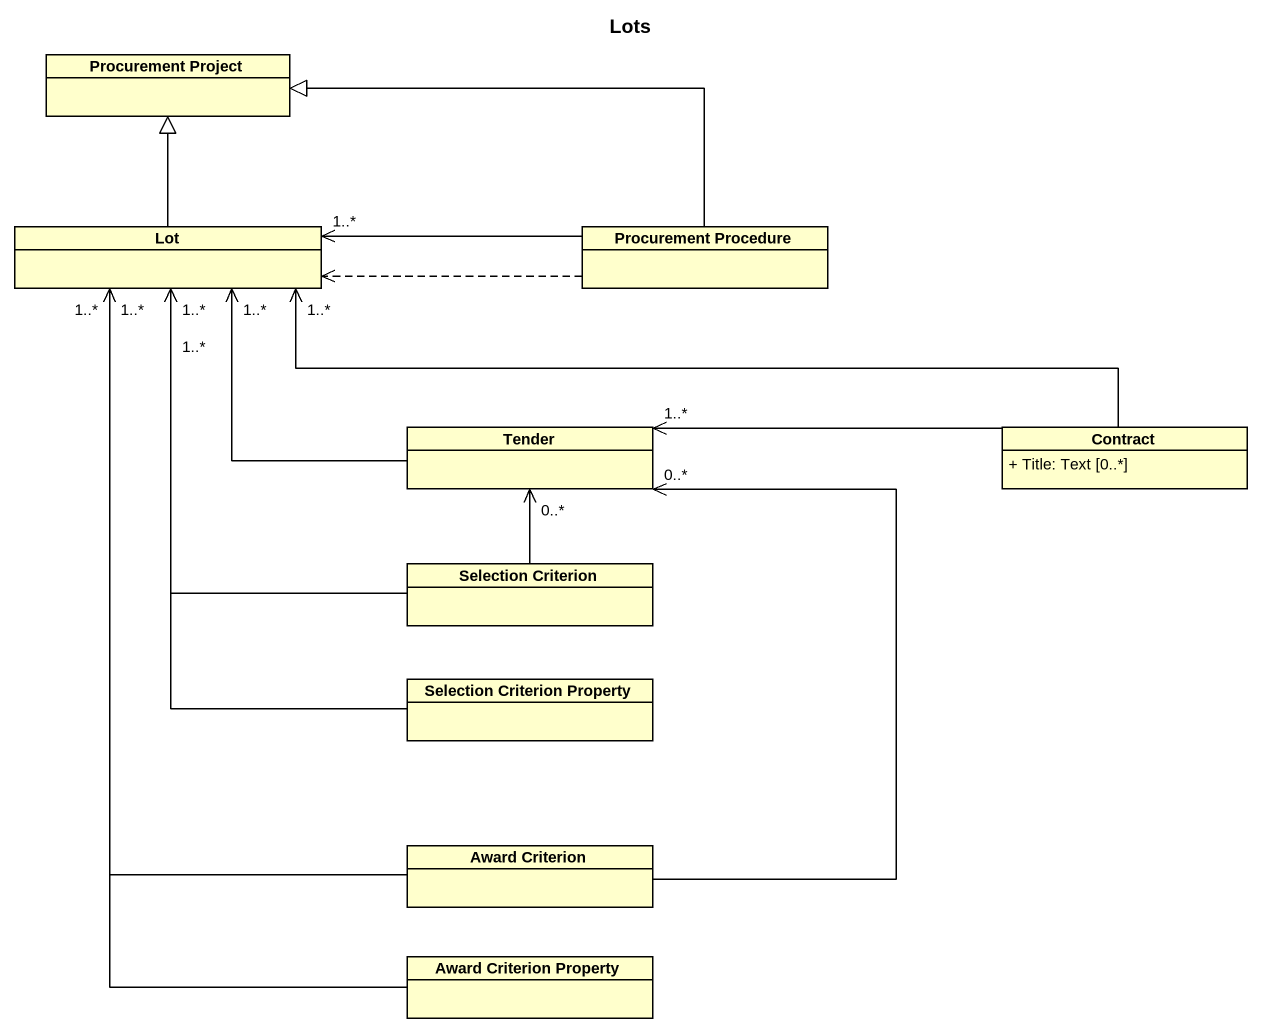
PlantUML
@startuml
title Lots
hide circle
hide empty members
skinparam classAttributeIconSize 0
class "Procurement Project" as Procurement_Project
class Lot
class "Procurement Procedure" as Procurement_Procedure
class Tender
class Contract {
  + Title: Text [0..*]
}
class "Selection Criterion" as Selection_Criterion
class "Selection Criterion Property" as Selection_Criterion_Property
class "Award Criterion" as Award_Criterion
class "Award Criterion Property" as Award_Criterion_Property
Lot -up-|> Procurement_Project
Procurement_Procedure -left-|> Procurement_Project
Procurement_Procedure .left.> Lot
Procurement_Procedure -left-> "1..*" Lot
Tender -left-> "1..*" Lot
Tender "1..*" <-right- Contract
Contract -left-> "1..*" Lot
Selection_Criterion -up-> "1..*" Lot
Selection_Criterion -up-> "0..*" Tender
Selection_Criterion_Property -up-> "1..*" Lot
Award_Criterion -up-> "1..*" Lot
Award_Criterion -up-> "0..*" Tender
Award_Criterion_Property -up-> "1..*" Lot
@enduml
